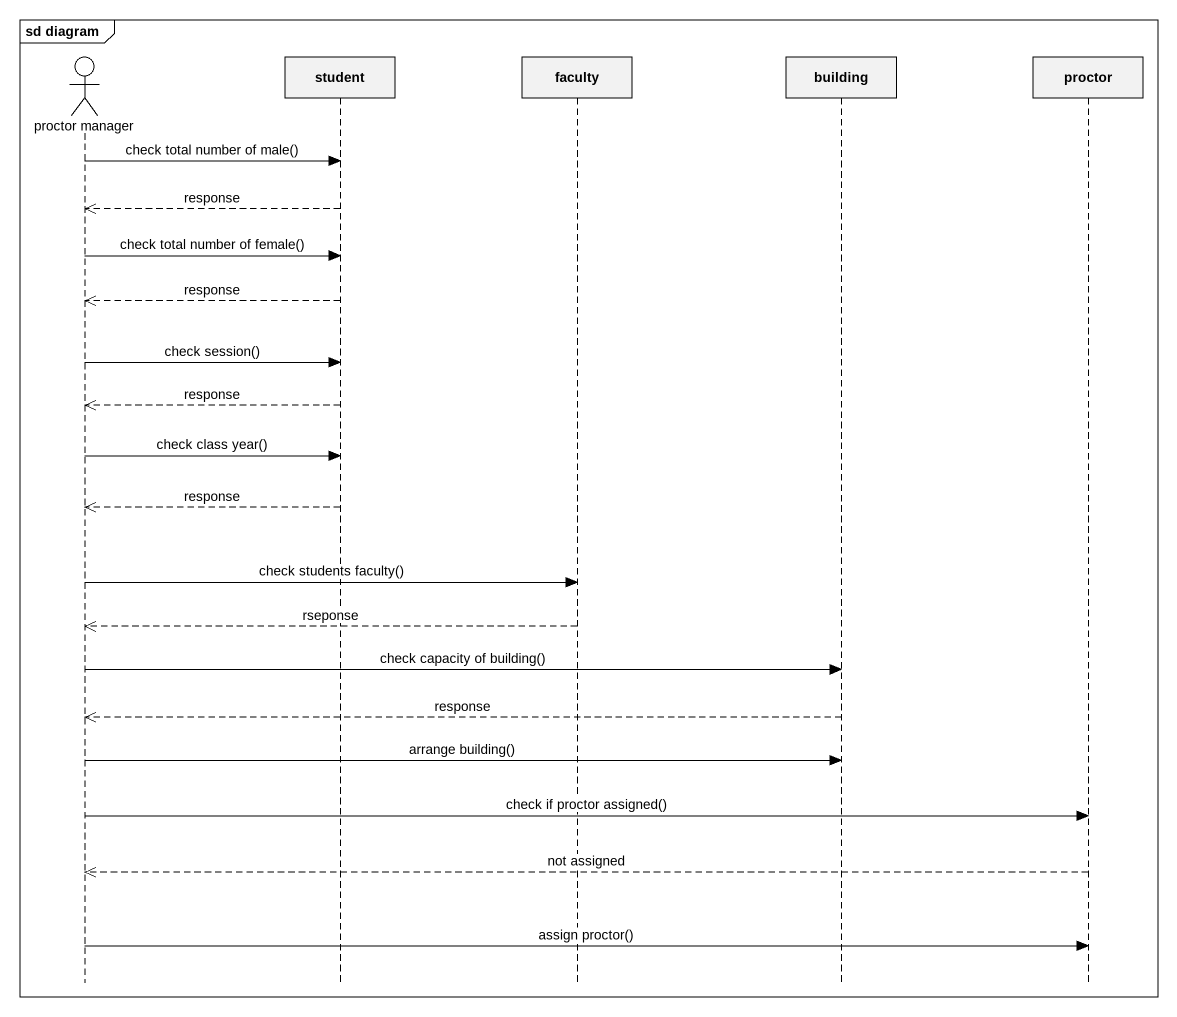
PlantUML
@startuml
mainframe sd diagram
hide footbox
actor "proctor manager" as proctor_manager
participant student
participant faculty
participant building
participant proctor

proctor_manager -> student : check total number of male()
student -->> proctor_manager : response
proctor_manager -> student : check total number of female()
student -->> proctor_manager : response
proctor_manager -> student : check session()
student -->> proctor_manager : response
proctor_manager -> student : check class year()
student -->> proctor_manager : response
proctor_manager -> faculty : check students faculty()
faculty -->> proctor_manager : rseponse
proctor_manager -> building : check capacity of building()
building -->> proctor_manager : response
proctor_manager -> building : arrange building()
proctor_manager -> proctor : check if proctor assigned()
proctor -->> proctor_manager : not assigned
proctor_manager -> proctor : assign proctor()
@enduml
